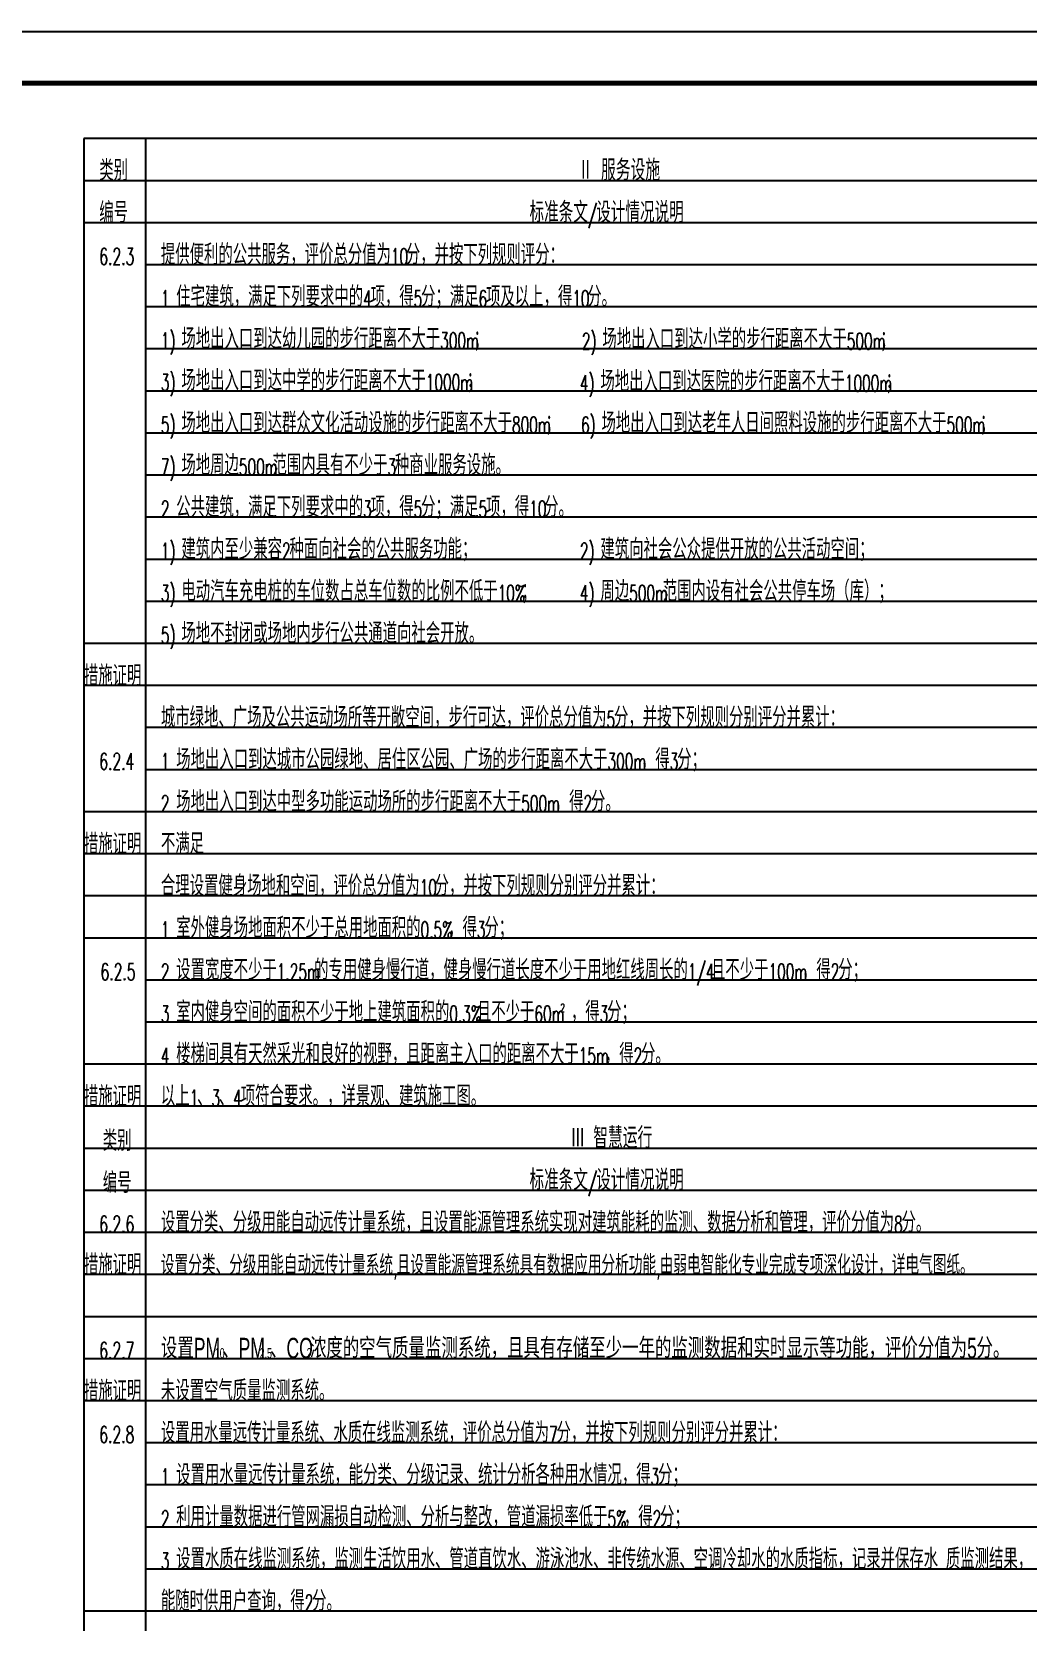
# Model space of a CAD drawing. Extents: x 239 to 336639, y 119 to 59519.
# Drawn here: x 135476 to 154863, y 28542 to 59519 of the extents above; entities that cross this region are included whole.
import ezdxf
from ezdxf.enums import TextEntityAlignment as Align

# ---------------------------------------------------------------- set-up
doc = ezdxf.new("R2010")
doc.units = 0
doc.header["$LTSCALE"] = 1000
doc.header["$MEASUREMENT"] = 0
for name, color, linetype in [('A-ANNO-TEXT', 7, 'Continuous'), ('TK', 4, 'Continuous'), ('石家庄审图', 6, 'Continuous'), ('辅助线', 8, 'Continuous')]:
    doc.layers.add(name, color=color, linetype=linetype)
doc.layers.add('noprint', color=7, linetype='Continuous', plot=False)
doc.styles.add('HZTXT', font='TXT.SHX', dxfattribs={"width": 0.7, "height": 350, "bigfont": 'hztxt.shx'})
doc.styles.add('HZTXT1', font='romans.shx', dxfattribs={"width": 0.7, "bigfont": 'GBHZFS.SHX'})
doc.styles.add('ROS', font='ROS.shx', dxfattribs={"width": 0.8, "bigfont": 'hztxt.shx'})
doc.styles.add('黑体', font='simhei.ttf', dxfattribs={"height": 280})

# ---------------------------------------------------------------- blocks, each defined once
blk = doc.blocks.new('*U3')
at = {"color": 3}
blk.add_lwpolyline([(-84100, 0), (0, 0), (0, 59400), (-84100, 59400)], close=True, dxfattribs=at)
at = {"color": 3, "const_width": 100}
blk.add_lwpolyline([(-81600, 1000), (-1000, 1000), (-1000, 58400), (-81600, 58400)], close=True, dxfattribs=at)
at = {"layer": 'noprint', "color": 6, "style": '黑体', "width": 0.75, "flags": 8}
blk.add_attdef('SETUP', text='', height=350, dxfattribs=at).set_placement((-8382, 321), align=Align.RIGHT)
at = {"layer": 'TK', "color": 4, "style": 'HZTXT1'}
for tag, height, width, p in [('项目负责1', 400, 0.6, (-4500, 19196)), ('项目负责2', 400, 0.6, (-4500, 18296)), ('专责', 400, 0.6, (-4500, 17396)), ('审定', 400, 0.6, (-4500, 16496)), ('审核', 400, 0.6, (-4500, 15596)), ('校对', 400, 0.6, (-4500, 14696)), ('设计', 400, 0.6, (-4500, 13796)), ('绘图', 400, 0.6, (-4500, 12896)), ('建设单位', 450, 0.6, (-4500, 11050)), ('工号', 400, 0.5, (-5501, 3507)), ('版次', 400, 0.7, (-2138, 3498)), ('阶段', 400, 0.7, (-2138, 2498)), ('比例', 400, 0.7, (-5491, 1513)), ('日期', 400, 0.7, (-2138, 1498))]:
    blk.add_attdef(tag, text='', height=height, dxfattribs=dict(at, width=width)).set_placement(p, align=Align.MIDDLE)
at = {"layer": 'TK', "color": 1, "lineweight": -3, "style": 'HZTXT1', "width": 0.6}
blk.add_attdef('工程名称', text='', height=450, dxfattribs=at).set_placement((-4500, 9050), align=Align.MIDDLE)
at = {"layer": 'TK', "color": 4, "lineweight": -3, "style": 'HZTXT1', "width": 0.6}
blk.add_attdef('子项名称', text='', height=450, dxfattribs=at).set_placement((-4500, 7050), align=Align.MIDDLE)
at = {"layer": 'TK', "color": 1, "lineweight": -3, "style": 'HZTXT1', "width": 0.6}
blk.add_attdef('图名', text='', height=400, dxfattribs=at).set_placement((-4558, 4958), align=Align.MIDDLE_CENTER)
at = {"layer": 'TK', "color": 1, "style": 'HZTXT1', "width": 0.7}
blk.add_attdef('图号', text='', height=400, dxfattribs=at).set_placement((-5491, 2513), align=Align.MIDDLE)

msp = doc.modelspace()

# ---------------------------------------------------------------- linework, layer by layer
at = {"layer": '辅助线'}
for p, q in [((159390, 57437, -16383618), (136490, 57437, -16383618)), ((159390, 56617, -68077833), (136490, 56617, -68077833)), ((158490, 55797, -68077833), (136490, 55797, -68077833)), ((158490, 54977, -68077833), (137690, 54977, -68077833)), ((158490, 54157, -68077833), (137690, 54157, -68077833)), ((158490, 53337, -68077833), (137690, 53337, -68077833)), ((158490, 52517, -68077833), (137690, 52517, -68077833)), ((158490, 51697, -68077833), (137690, 51697, -68077833)), ((158490, 50877, -68077833), (137690, 50877, -68077833)), ((158490, 50057, -68077833), (137690, 50057, -68077833)), ((158490, 49237, -68077833), (137690, 49237, -68077833)), ((158490, 48417, -68077833), (137690, 48417, -68077833)), ((159390, 47597, -68077833), (136490, 47597, -68077833)), ((159390, 46777, -68077833), (136490, 46777, -68077833)), ((159390, 45957, -59886024), (137690, 45957, -59886024)), ((159390, 45137, -59886024), (137690, 45137, -59886024)), ((159390, 44317, -59886024), (136490, 44317, -8191809)), ((159390, 43497, 0), (136490, 43497, 0)), ((159390, 43497), (136490, 43497, 0)), ((159390, 42677, 0), (136490, 42677, 0)), ((158490, 42677), (137690, 42677, 0)), ((159390, 41857, 0), (136490, 41857, 0)), ((158490, 41857, 0), (137690, 41857, 0)), ((158490, 41037, 0), (137690, 41037, 0)), ((158490, 40217, 0), (137690, 40217, 0)), ((159390, 39397, 0), (136490, 39397, 0)), ((159390, 38577, 0), (136490, 38577, 0)), ((159390, 37757, 0), (136490, 37757, 0)), ((159390, 36937, 0), (136490, 36937, 0)), ((159390, 36117), (136490, 36117, 0)), ((159390, 35297), (136490, 35297, 0)), ((159390, 34477), (136490, 34477, 0)), ((159390, 33657), (136490, 33657, 0)), ((159390, 32837), (136490, 32837, 0)), ((158490, 32017), (137690, 32017, 0)), ((158490, 31197), (137690, 31197, 0)), ((158490, 30377), (137690, 30377, 0)), ((158490, 29557), (137690, 29557, 0)), ((159390, 28737), (136490, 28737, 0))]:
    msp.add_line(p, q, dxfattribs=at)
at = {"layer": '辅助线', "color": 3}
for points, elevation in [([(136490, 57437), (136490, 41857)], -8191809), ([(136490, 43497), (136490, 6508)], 0)]:
    msp.add_lwpolyline(points, dxfattribs=dict(at, elevation=elevation))
msp.add_lwpolyline([(136490, 57437), (136490, 41857)], dxfattribs=at)
at = {"layer": '辅助线'}
for points, elevation in [([(137690, 57437), (137690, 41857)], 8190609), ([(137690, 43497), (137690, 6597)], 0)]:
    msp.add_lwpolyline(points, dxfattribs=dict(at, elevation=elevation))

# ---------------------------------------------------------------- block references
at = {"layer": '石家庄审图'}
msp.add_blockref('*U3', (168439, 119), dxfattribs=at)

# ---------------------------------------------------------------- texts
at = {"layer": 'A-ANNO-TEXT', "color": 3}
for s, height, style, width, p in [('类别', 400, 'HZTXT', 0.7, (136790, 56617, -68077833)), ('Ⅱ', 411, 'HZTXT', 0.7, (146118, 56617, -68077833)), ('服务设施', 411.2, 'HZTXT', 0.7, (146562, 56617, -68077833)), ('编号', 400, 'HZTXT', 0.7, (136790, 55797, -68077833)), ('标准条文', 406, 'HZTXT', 0.7, (145170, 55797, -68077833)), ('/', 325, 'HZTXT', 0.6125, (146307, 55797, -68077833)), ('设计情况说明', 406, 'HZTXT', 0.7, (146469, 55797, -68077833)), ('6.2.3', 325, 'HZTXT', 0.6125, (136790, 54977, -68077833)), ('提供便利的公共服务，评价总分值为', 400, 'HZTXT', 0.7, (137990, 54977, -68077833)), ('10', 320, 'HZTXT', 0.6125, (142470, 54977, -68077833)), ('分，并按下列规则评分：', 400, 'HZTXT', 0.7, (142760, 54977, -68077833)), ('住宅建筑，满足下列要求中的', 400, 'HZTXT', 0.7, (138288, 54157, -59886024)), ('项，得', 400, 'HZTXT', 0.7, (142073, 54157, -59886024)), ('分；满足', 400, 'HZTXT', 0.7, (143058, 54157, -59886024)), ('项及以上，得', 400, 'HZTXT', 0.7, (144323, 54157, -59886024)), ('分。', 400, 'HZTXT', 0.7, (146294, 54157, -59886024)), ('1', 320, 'HZTXT', 0.6125, (137990, 54157, -59886024)), ('4', 320, 'HZTXT', 0.6125, (141928, 54157, -59886024)), ('5', 320, 'HZTXT', 0.6125, (142913, 54157, -59886024)), ('6', 320, 'HZTXT', 0.6125, (144178, 54157, -59886024)), ('10', 320, 'HZTXT', 0.6125, (146003, 54157, -59886024)), ('1)', 320, 'HZTXT', 0.6125, (137990, 53337, -59886024)), ('场地出入口到达幼儿园的步行距离不大于', 400, 'HZTXT', 0.7, (138389, 53337, -59886024)), ('300m', 320, 'HZTXT', 0.6125, (143429, 53337, -59886024)), ('；', 400, 'HZTXT', 0.7, (144083, 53337, -59886024)), ('2)', 320, 'HZTXT', 0.6125, (146190, 53328, -2795018457)), ('场地出入口到达小学的步行距离不大于', 400, 'HZTXT', 0.7, (146589, 53328, -2795018457)), ('500m', 320, 'HZTXT', 0.6125, (151349, 53328, -2795018457)), ('；', 400, 'HZTXT', 0.7, (152002, 53328, -2795018457)), ('场地出入口到达中学的步行距离不大于', 400, 'HZTXT', 0.7, (138389, 52525, -59886024)), ('3)', 320, 'HZTXT', 0.6125, (137990, 52525, -59886024)), ('1000m', 320, 'HZTXT', 0.6125, (143149, 52525, -59886024)), ('；', 400, 'HZTXT', 0.7, (143948, 52525, -59886024)), ('4)', 320, 'HZTXT', 0.6125, (146151, 52508, -2795018457)), ('场地出入口到达医院的步行距离不大于', 400, 'HZTXT', 0.7, (146551, 52508, -2795018457)), ('1000m', 320, 'HZTXT', 0.6125, (151311, 52508, -2795018457)), ('；', 400, 'HZTXT', 0.7, (152109, 52508, -2795018457)), ('5)', 320, 'HZTXT', 0.6125, (137990, 51697, -59886024)), ('场地出入口到达群众文化活动设施的步行距离不大于', 400, 'HZTXT', 0.7, (138389, 51697, -59886024)), ('6)', 320, 'HZTXT', 0.6125, (146173, 51697, -59886024)), ('场地出入口到达老年人日间照料设施的步行距离不大于', 400, 'HZTXT', 0.7, (146572, 51697, -59886024)), ('800m', 320, 'HZTXT', 0.6125, (144829, 51697, -59886024)), ('；', 400, 'HZTXT', 0.7, (145483, 51697, -59886024)), ('500m', 320, 'HZTXT', 0.6125, (153292, 51697, -59886024)), ('；', 400, 'HZTXT', 0.7, (153945, 51697, -59886024)), ('7)', 320, 'HZTXT', 0.6125, (137990, 50877, -59886024)), ('场地周边', 400, 'HZTXT', 0.7, (138389, 50877, -59886024)), ('500m', 320, 'HZTXT', 0.6125, (139509, 50877, -59886024)), ('范围内具有不少于', 400, 'HZTXT', 0.7, (140163, 50877, -59886024)), ('3', 320, 'HZTXT', 0.6125, (142403, 50877, -59886024)), ('种商业服务设施。', 400, 'HZTXT', 0.7, (142548, 50877, -59886024)), ('公共建筑，满足下列要求中的', 400, 'HZTXT', 0.7, (138288, 50057, -59886024)), ('项，得', 400, 'HZTXT', 0.7, (142073, 50057, -59886024)), ('分；满足', 400, 'HZTXT', 0.7, (143058, 50057, -59886024)), ('项，得', 400, 'HZTXT', 0.7, (144323, 50057, -59886024)), ('2', 320, 'HZTXT', 0.6125, (137990, 50057, -59886024)), ('3', 320, 'HZTXT', 0.6125, (141928, 50057, -59886024)), ('5', 320, 'HZTXT', 0.6125, (142913, 50057, -59886024)), ('5', 320, 'HZTXT', 0.6125, (144178, 50057, -59886024)), ('10', 320, 'HZTXT', 0.6125, (145163, 50057, -59886024)), ('分。', 400, 'HZTXT', 0.7, (145454, 50057, -59886024)), ('1)', 320, 'HZTXT', 0.6125, (137990, 49237, -59886024)), ('建筑内至少兼容', 400, 'HZTXT', 0.7, (138389, 49237, -59886024)), ('种面向社会的公共服务功能；', 400, 'HZTXT', 0.7, (140494, 49237, -59886024)), ('2)', 320, 'HZTXT', 0.6125, (146151, 49237, -59886024)), ('建筑向社会公众提供开放的公共活动空间；', 400, 'HZTXT', 0.7, (146551, 49237, -59886024)), ('2', 320, 'HZTXT', 0.6125, (140349, 49237, -59886024)), ('3)', 320, 'HZTXT', 0.6125, (137990, 48417, -59886024)), ('电动汽车充电桩的车位数占总车位数的比例不低于', 400, 'HZTXT', 0.7, (138389, 48417, -59886024)), ('10%%%', 320, 'HZTXT', 0.6125, (144549, 48417, -59886024)), ('；', 400, 'HZTXT', 0.7, (145014, 48417, -59886024)), ('4)', 320, 'HZTXT', 0.6125, (146151, 48417, -59886024)), ('周边', 400, 'HZTXT', 0.7, (146551, 48417, -59886024)), ('500m', 320, 'HZTXT', 0.6125, (147111, 48417, -59886024)), ('范围内设有社会公共停车场（库）；', 400, 'HZTXT', 0.7, (147764, 48417, -59886024)), ('场地不封闭或场地内步行公共通道向社会开放。', 400, 'HZTXT', 0.7, (138389, 47597, -59886024)), ('5)', 320, 'HZTXT', 0.6125, (137990, 47597, -59886024)), ('城市绿地、广场及公共运动场所等开敞空间，步行可达，评价总分值为', 400, 'HZTXT', 0.7, (137990, 45957, -81046624)), ('5', 320, 'HZTXT', 0.6125, (146670, 45957, -81046624)), ('分，并按下列规则分别评分并累计：', 400, 'HZTXT', 0.7, (146815, 45957, -81046624)), ('场地出入口到达城市公园绿地、居住区公园、广场的步行距离不大于', 400, 'HZTXT', 0.7, (138288, 45137, -81046624)), ('，得', 400, 'HZTXT', 0.7, (147341, 45137, -81046624)), ('分；', 400, 'HZTXT', 0.7, (148046, 45137, -81046624)), ('6.2.4', 325, 'HZTXT', 0.6125, (136790, 45137, -81046624)), ('1', 320, 'HZTXT', 0.6125, (137990, 45137, -81046624)), ('300m', 320, 'HZTXT', 0.6125, (146688, 45137, -81046624)), ('3', 320, 'HZTXT', 0.6125, (147901, 45137, -81046624)), ('2', 320, 'HZTXT', 0.6125, (137990, 44317, -81046624)), ('场地出入口到达中型多功能运动场所的步行距离不大于', 400, 'HZTXT', 0.7, (138288, 44317, -81046624)), ('500m', 320, 'HZTXT', 0.6125, (145008, 44317, -81046624)), ('，得', 400, 'HZTXT', 0.7, (145661, 44317, -81046624)), ('2', 320, 'HZTXT', 0.6125, (146221, 44317, -81046624)), ('分。', 400, 'HZTXT', 0.7, (146366, 44317, -81046624)), ('合理设置健身场地和空间，评价总分值为', 400, 'HZTXT', 0.7, (137990, 42677, -12968792)), ('分，并按下列规则分别评分并累计：', 400, 'HZTXT', 0.7, (143320, 42677, -12968792)), ('10', 320, 'HZTXT', 0.6125, (143030, 42677, -12968792)), ('1', 320, 'HZTXT', 0.6125, (137990, 41857, -12968792)), ('室外健身场地面积不少于总用地面积的', 400, 'HZTXT', 0.7, (138288, 41857, -12968792)), ('0.5%%%', 320, 'HZTXT', 0.6125, (143048, 41857, -12968792)), ('，得', 400, 'HZTXT', 0.7, (143585, 41857, -12968792)), ('3', 320, 'HZTXT', 0.6125, (144145, 41857, -12968792)), ('分；', 400, 'HZTXT', 0.7, (144290, 41857, -12968792)), ('6.2.5', 325, 'HZTXT', 0.6125, (136815, 41036, -12968792)), ('2', 320, 'HZTXT', 0.6125, (137990, 41037, -12968792)), ('设置宽度不少于', 400, 'HZTXT', 0.7, (138288, 41037, -12968792)), ('1.25m', 320, 'HZTXT', 0.6125, (140248, 41037, -12968792)), ('的专用健身慢行道，健身慢行道长度不少于用地红线周长的', 400, 'HZTXT', 0.7, (140974, 41037, -12968792)), ('1/4', 320, 'HZTXT', 0.6125, (148254, 41037, -12968792)), ('且不少于', 400, 'HZTXT', 0.7, (148704, 41037, -12968792)), ('100m', 320, 'HZTXT', 0.6125, (149824, 41037, -12968792)), ('，得', 400, 'HZTXT', 0.7, (150477, 41037, -12968792)), ('2', 320, 'HZTXT', 0.6125, (151037, 41037, -12968792)), ('分；', 400, 'HZTXT', 0.7, (151182, 41037, -12968792)), ('室内健身空间的面积不少于地上建筑面积的', 400, 'HZTXT', 0.7, (138288, 40217, -12968792)), ('且不少于', 400, 'HZTXT', 0.7, (144145, 40217, -12968792)), ('，得', 400, 'HZTXT', 0.7, (145976, 40217, -12968792)), ('分；', 400, 'HZTXT', 0.7, (146681, 40217, -12968792)), ('3', 320, 'HZTXT', 0.6125, (137990, 40217, -12968792)), ('0.3%%%', 320, 'HZTXT', 0.6125, (143608, 40217, -12968792)), ('60m', 320, 'HZTXT', 0.6125, (145265, 40217, -12968792)), ('2', 160, 'HZTXT', 0.6125, (145773, 40417, -12968792)), ('3', 320, 'HZTXT', 0.6125, (146536, 40217, -12968792)), ('4', 320, 'HZTXT', 0.6125, (137990, 39397, -12968792)), ('楼梯间具有天然采光和良好的视野，且距离主入口的距离不大于', 400, 'HZTXT', 0.7, (138288, 39397, -12968792)), ('15m', 320, 'HZTXT', 0.6125, (146128, 39397, -12968792)), ('，得', 400, 'HZTXT', 0.7, (146636, 39397, -12968792)), ('2', 320, 'HZTXT', 0.6125, (147196, 39397, -12968792)), ('分。', 400, 'HZTXT', 0.7, (147341, 39397, -12968792)), ('类别', 400, 'HZTXT', 0.7, (136858, 37709, 0)), ('编号', 400, 'HZTXT', 0.7, (136858, 36889, 0)), ('标准条文', 406, 'HZTXT', 0.7, (145170, 36937, 0)), ('/', 325, 'HZTXT', 0.6125, (146307, 36937, 0)), ('设计情况说明', 406, 'HZTXT', 0.7, (146469, 36937, 0)), ('设置分类、分级用能自动远传计量系统，且设置能源管理系统实现对建筑能耗的监测、数据分析和管理，评价分值为', 400, 'HZTXT', 0.7, (137990, 36117, 0)), ('6.2.6', 325, 'HZTXT', 0.6125, (136790, 36117, 0)), ('8', 320, 'HZTXT', 0.6125, (152270, 36117, 0)), ('分。', 400, 'HZTXT', 0.7, (152415, 36117, 0)), ('设置', 400, 'ROS', 0.8, (137990, 33665, 0)), ('浓度的空气质量监测系统，且具有存储至少一年的监测数据和实时显示等功能，评价分值为', 400, 'ROS', 0.8, (140893, 33665, 0)), ('分。', 400, 'ROS', 0.8, (153876, 33665, 0)), ('6.2.7', 325, 'HZTXT', 0.6125, (136790, 33657, 0)), ('PM', 400, 'ROS', 0.64, (138630, 33665, 0)), ('10', 200, 'ROS', 0.64, (139041, 33665, 0)), ('、', 400, 'ROS', 0.8, (139183, 33665, 0)), ('PM', 400, 'ROS', 0.64, (139503, 33665, 0)), ('2.5', 200, 'ROS', 0.64, (139915, 33665, 0)), ('、', 400, 'ROS', 0.8, (140116, 33665, 0)), ('CO', 400, 'ROS', 0.64, (140436, 33665, 0)), ('2', 200, 'ROS', 0.64, (140829, 33665, 0)), ('5', 400, 'ROS', 0.64, (153693, 33665, 0)), ('6.2.8', 325, 'HZTXT', 0.6125, (136790, 32017, 0)), ('设置用水量远传计量系统、水质在线监测系统，评价总分值为', 400, 'HZTXT', 0.7, (137990, 32017, 0)), ('7', 320, 'HZTXT', 0.6125, (145550, 32017, 0)), ('分，并按下列规则分别评分并累计：', 400, 'HZTXT', 0.7, (145695, 32017, 0)), ('设置用水量远传计量系统，能分类、分级记录、统计分析各种用水情况，得', 400, 'HZTXT', 0.7, (138288, 31197, 0)), ('分；', 400, 'HZTXT', 0.7, (147673, 31197, 0)), ('1', 320, 'HZTXT', 0.6125, (137990, 31197, 0)), ('3', 320, 'HZTXT', 0.6125, (147528, 31197, 0)), ('2', 320, 'HZTXT', 0.6125, (137990, 30377, 0)), ('利用计量数据进行管网漏损自动检测、分析与整改，管道漏损率低于', 400, 'HZTXT', 0.7, (138288, 30377, 0)), ('5%%%', 320, 'HZTXT', 0.6125, (146688, 30377, 0)), ('，得', 400, 'HZTXT', 0.7, (147007, 30377, 0)), ('2', 320, 'HZTXT', 0.6125, (147567, 30377, 0)), ('分；', 400, 'HZTXT', 0.7, (147712, 30377, 0)), ('3', 320, 'HZTXT', 0.6125, (137990, 29557, 0)), ('设置水质在线监测系统，监测生活饮用水、管道直饮水、游泳池水、非传统水源、空调冷却水的水质指标，记录并保存水', 400, 'HZTXT', 0.7, (138288, 29557, 0)), ('质监测结果，', 400, 'HZTXT', 0.7, (153280, 29557, 0)), ('能随时供用户查询，得', 400, 'HZTXT', 0.7, (137990, 28737, 0)), ('分。', 400, 'HZTXT', 0.7, (140935, 28737, 0)), ('2', 320, 'HZTXT', 0.6125, (140790, 28737, 0))]:
    msp.add_text(s, height=height, dxfattribs=dict(at, style=style, width=width)).set_placement(p)
at = {"layer": 'A-ANNO-TEXT', "color": 2, "style": 'HZTXT'}
for s, height, width, p in [('措施证明', 400, 0.7, (136490, 46769, -68076633)), ('措施证明', 400, 0.7, (136490, 43489, -72854815)), ('不满足', 400, 0.7, (137990, 43497, -81046624)), ('措施证明', 400, 0.7, (136490, 38569, -4776983)), ('以上', 400, 0.7, (137990, 38577, -12968792)), ('1', 320, 0.6125, (138550, 38577, -12968792)), ('、', 400, 0.7, (138695, 38577, -12968792)), ('3', 320, 0.6125, (138975, 38577, -12968792)), ('、', 400, 0.7, (139120, 38577, -12968792)), ('4', 320, 0.6125, (139400, 38577, -12968792)), ('项符合要求。，详景观、建筑施工图。', 400, 0.7, (139546, 38577, -12968792)), ('Ⅲ', 411, 0.7, (145967, 37757, 0)), ('智慧运行', 410.8, 0.7, (146411, 37757, 0)), ('措施证明', 400, 0.7, (136490, 35289, 8191809)), ('设置分类、分级用能自动远传计量系统', 380, 0.7, (137990, 35297, 0)), ('且设置能源管理系统具有数据应用分析功能', 380, 0.7, (142581, 35297, 0)), ('由弱电智能化专业完成专项深化设计，详电气图纸。', 380, 0.7, (147704, 35297, 0)), (',', 304, 0.6125, (142512, 35297, 0)), (',', 304, 0.6125, (147635, 35297, 0)), ('措施证明', 400, 0.7, (136490, 32829, 8191809)), ('未设置空气质量监测系统。', 400, 0.7, (137990, 32837, 0))]:
    msp.add_text(s, height=height, dxfattribs=dict(at, width=width)).set_placement(p)

doc.saveas('drawing.dxf')
